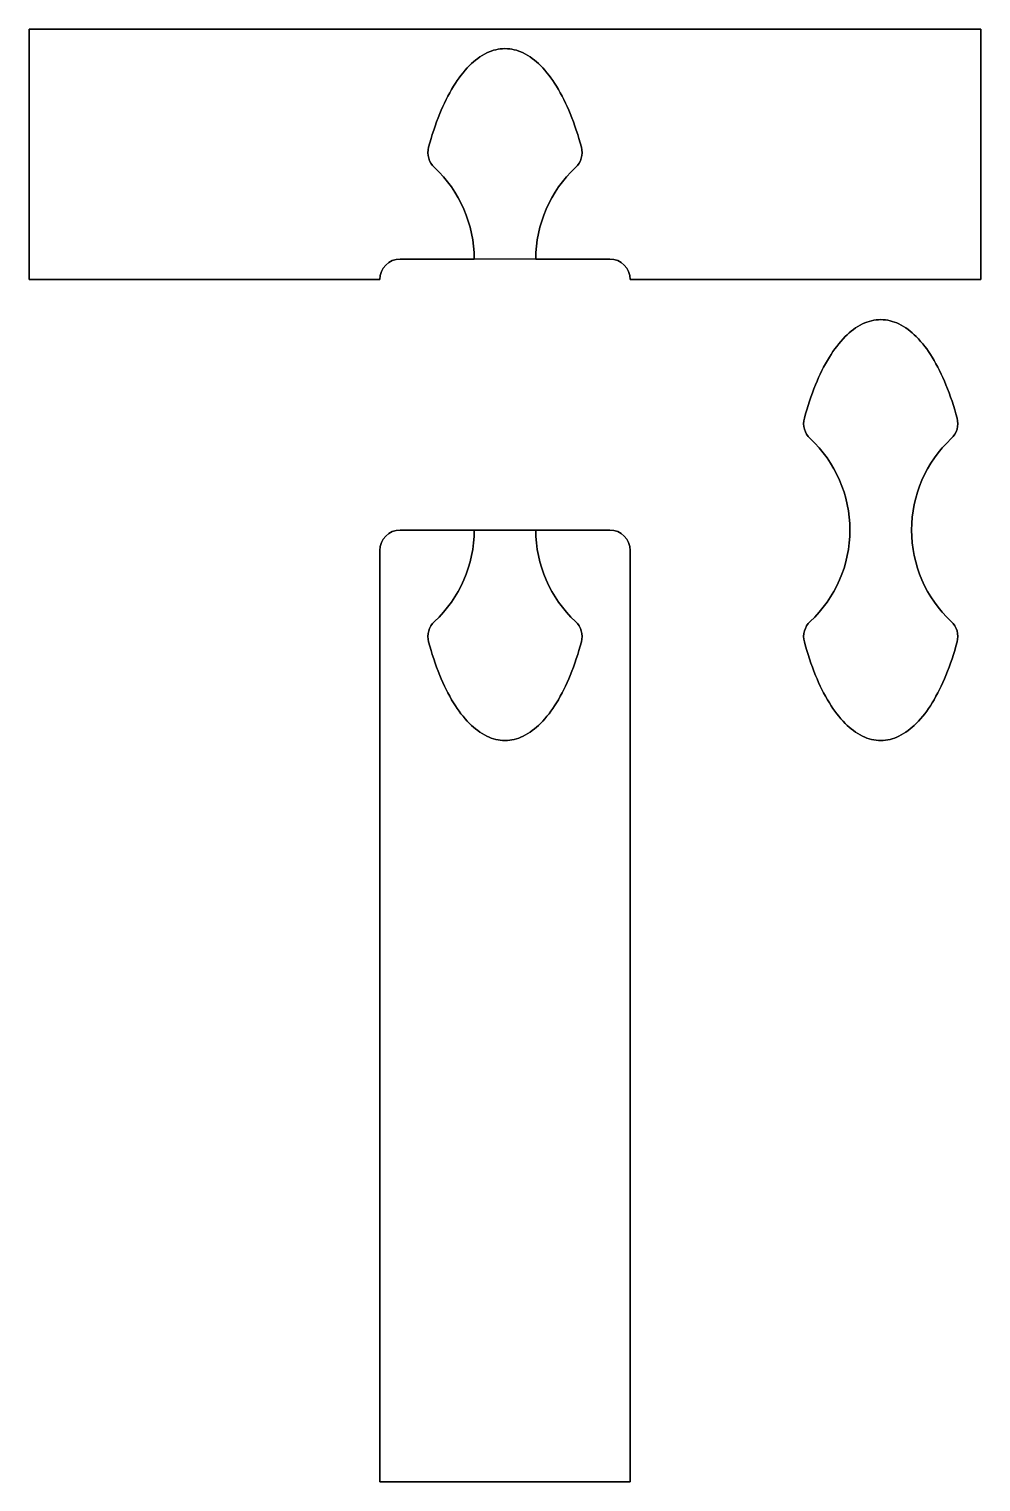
# Model space of a CAD drawing. Extents: x 14 to 204, y -96 to 194.
import ezdxf

# ---------------------------------------------------------------- set-up
doc = ezdxf.new("R2010")
doc.units = 0
doc.layers.add('1', color=7, linetype='CONTINUOUS')

# ---------------------------------------------------------------- blocks, each defined once
blk = doc.blocks.new('*M0')
at = {"layer": '1', "color": 7, "linetype": 'CONTINUOUS'}
for p, q in [((79.75502, -23.56931, 32), (79.75502, -23.56931, 17)), ((110.24497, -23.56927, 32), (110.24497, -23.56927, 17)), ((110.24497, -23.56927, 32), (110.24497, -23.56927, 17)), ((80.9155, -27.63066, 32), (80.9155, -27.63066, 17)), ((109.0845, -27.63066, 32), (109.0845, -27.63066, 17)), ((80.9155, -64.16934, 32), (80.9155, -64.16934, 17)), ((109.0845, -64.16934, 32), (109.0845, -64.16934, 17)), ((79.75502, -68.2307, 32), (79.75502, -68.2307, 17)), ((79.75502, -68.2307, 32), (79.75502, -68.2307, 17)), ((110.24497, -68.23074, 32), (110.24497, -68.23074, 17)), ((110.24497, -68.23074, 32), (110.24497, -68.23074, 17)), ((95, -87.9, 32), (95, -87.9, 17))]:
    blk.add_line(p, q, dxfattribs=at)
for points in [[(110.24497, -23.569269, 0.03147), (108.014395, -16.885347, 0.041297), (105.254366, -11.381806, 0.058256), (102.077166, -7.282542, 0.084809), (98.612051, -4.754322, 0.111928), (94.99999, -3.9, 0.111927), (91.387929, -4.754332, 0.084809), (87.922816, -7.28256, 0.058256), (84.745618, -11.381833, 0.041297), (81.985591, -16.885381, 0.03147), (79.755019, -23.569309, 0.03147)], [(79.755022, -68.2307, 0.03147), (81.985594, -74.914625, 0.041297), (84.74562, -80.418171, 0.058256), (87.922817, -84.517441, 0.084809), (91.38793, -87.045669, 0.111927), (94.99999, -87.9, 0.111928), (98.61205, -87.045678, 0.084809), (102.077164, -84.51746, 0.058256), (105.254363, -80.418197, 0.041297), (108.014393, -74.914658, 0.03147), (110.244968, -68.230739, 0.03147)]]:
    blk.add_lwpolyline(points, format="xyb", dxfattribs=at)
at = {"layer": '1', "color": 7, "linetype": 'CONTINUOUS', "extrusion": (0, 0, -1)}
for points in [[(-79.755019, -23.569309, 0.03147), (-81.985591, -16.885381, 0.041297), (-84.745618, -11.381833, 0.058256), (-87.922816, -7.28256, 0.084809), (-91.387929, -4.754332, 0.111927), (-94.99999, -3.9, 0.111928), (-98.612051, -4.754322, 0.084809), (-102.077166, -7.282542, 0.058256), (-105.254366, -11.381806, 0.041297), (-108.014395, -16.885347, 0.03147), (-110.24497, -23.569269, 0.03147)], [(-110.244968, -68.230739, 0.03147), (-108.014393, -74.914658, 0.041297), (-105.254363, -80.418197, 0.058256), (-102.077164, -84.51746, 0.084809), (-98.61205, -87.045678, 0.111928), (-94.99999, -87.9, 0.111927), (-91.38793, -87.045669, 0.084809), (-87.922817, -84.517441, 0.058256), (-84.74562, -80.418171, 0.041297), (-81.985594, -74.914625, 0.03147), (-79.755022, -68.2307, 0.03147)]]:
    blk.add_lwpolyline(points, format="xyb", dxfattribs=at)
for centre, radius, start, end in [((-83.714236, -24.634485, -32), 4.1, 313.04870478, 15.05814367), ((-106.285764, -24.634485, -32), 4.1, 164.94126667, 226.95129444), ((-63.85, -45.9, -17), 25, 133.04870556, 226.95129444), ((-126.15, -45.9, -17), 25, 313.04870556, 46.95129444), ((-83.714236, -67.165515, -32), 4.1, 344.94179784, 46.95129506), ((-106.285764, -67.165515, -32), 4.1, 133.04870545, 195.05881101)]:
    blk.add_arc(centre, radius, start, end, dxfattribs=at)
at = {"layer": '1', "color": 7, "linetype": 'CONTINUOUS'}
for centre, radius, start, end in [((83.714236, -24.634485, 17), 4.1, 164.94185633, 226.95129522), ((106.285764, -24.634485, 17), 4.1, 313.04870556, 15.05873333), ((63.85, -45.9, 32), 25, 313.04870556, 46.95129444), ((126.15, -45.9, 32), 25, 133.04870556, 226.95129444), ((83.714236, -67.165515, 17), 4.1, 133.04870494, 195.05820216), ((106.285764, -67.165515, 17), 4.1, 344.94118899, 46.95129455)]:
    blk.add_arc(centre, radius, start, end, dxfattribs=at)
for p in [(110.24497, -23.56927, 17), (110.24497, -23.56927, 32), (79.75502, -68.2307, 17), (79.75502, -68.2307, 32), (110.24497, -68.23074, 17), (110.24497, -68.23074, 32)]:
    blk.add_point(p, dxfattribs=at)
blk = doc.blocks.new('*M1')
at = {"layer": '1', "color": 7, "linetype": 'CONTINUOUS'}
for p, q in [((88.85, -45.9, 32), (88.85, -45.9, 17)), ((88.85, -45.9, 17), (101.15, -45.9, 17)), ((101.15, -45.9, 17), (101.15, -45.9, 32)), ((80.9155, -64.16934, 32), (80.9155, -64.16934, 17)), ((109.0845, -64.16934, 32), (109.0845, -64.16934, 17)), ((79.75502, -68.2307, 32), (79.75502, -68.2307, 17)), ((79.75502, -68.2307, 32), (79.75502, -68.2307, 17)), ((110.24497, -68.23074, 32), (110.24497, -68.23074, 17)), ((110.24497, -68.23074, 32), (110.24497, -68.23074, 17)), ((95, -87.9, 32), (95, -87.9, 17))]:
    blk.add_line(p, q, dxfattribs=at)
blk.add_lwpolyline([(79.755022, -68.2307, 0.03147), (81.985594, -74.914625, 0.041297), (84.74562, -80.418171, 0.058256), (87.922817, -84.517441, 0.084809), (91.38793, -87.045669, 0.111927), (94.99999, -87.9, 0.111928), (98.61205, -87.045678, 0.084809), (102.077164, -84.51746, 0.058256), (105.254363, -80.418197, 0.041297), (108.014393, -74.914658, 0.03147), (110.244968, -68.230739, 0.03147)], format="xyb", dxfattribs=at)
at = {"layer": '1', "color": 7, "linetype": 'CONTINUOUS', "extrusion": (0, 0, -1)}
blk.add_lwpolyline([(-110.244968, -68.230739, 0.03147), (-108.014393, -74.914658, 0.041297), (-105.254363, -80.418197, 0.058256), (-102.077164, -84.51746, 0.084809), (-98.61205, -87.045678, 0.111928), (-94.99999, -87.9, 0.111927), (-91.38793, -87.045669, 0.084809), (-87.922817, -84.517441, 0.058256), (-84.74562, -80.418171, 0.041297), (-81.985594, -74.914625, 0.03147), (-79.755022, -68.2307, 0.03147)], format="xyb", dxfattribs=at)
at = {"layer": '1', "color": 7, "linetype": 'CONTINUOUS'}
for centre, radius, start, end in [((63.85, -45.9, 32), 25, 313.04870556, 360), ((126.15, -45.9, 32), 25, 180, 226.95129444), ((83.714236, -67.165515, 17), 4.1, 133.04870494, 195.05820216), ((106.285764, -67.165515, 17), 4.1, 344.94118899, 46.95129455)]:
    blk.add_arc(centre, radius, start, end, dxfattribs=at)
at = {"layer": '1', "color": 7, "linetype": 'CONTINUOUS', "extrusion": (0, 0, -1)}
for centre, radius, start, end in [((-63.85, -45.9, -17), 25, 180, 226.95129444), ((-126.15, -45.9, -17), 25, 313.04870556, 360), ((-83.714236, -67.165515, -32), 4.1, 344.94179784, 46.95129506), ((-106.285764, -67.165515, -32), 4.1, 133.04870545, 195.05881101)]:
    blk.add_arc(centre, radius, start, end, dxfattribs=at)
at = {"layer": '1', "color": 7, "linetype": 'CONTINUOUS'}
for p in [(79.75502, -68.2307, 17), (79.75502, -68.2307, 32), (110.24497, -68.23074, 17), (110.24497, -68.23074, 32)]:
    blk.add_point(p, dxfattribs=at)
blk = doc.blocks.new('*M2')
at = {"layer": '1', "color": 7, "linetype": 'CONTINUOUS'}
for p, q in [((115.9, -45.9), (74.1, -45.9)), ((74.1, -45.9), (74.1, -45.9, 32)), ((74.1, -45.9, 32), (88.85, -45.9, 32)), ((101.15, -45.9, 32), (115.9, -45.9, 32)), ((115.9, -45.9), (115.9, -45.9, 32)), ((70, -235.9, 32), (70, -50, 32)), ((70, -50), (70, -50, 32)), ((70, -50), (70, -235.9)), ((120, -50), (120, -50, 32)), ((120, -50, 32), (120, -235.9, 32)), ((120, -235.9), (120, -50)), ((70, -235.9), (70, -235.9, 32)), ((120, -235.9, 32), (70, -235.9, 32)), ((70, -235.9), (120, -235.9)), ((120, -235.9), (120, -235.9, 32))]:
    blk.add_line(p, q, dxfattribs=at)
at = {"layer": '1', "color": 7, "linetype": 'CONTINUOUS', "extrusion": (0, 0, -1)}
for centre, start, end in [((-74.1, -50, -32), 360, 90), ((-115.9, -50, -32), 90, 180)]:
    blk.add_arc(centre, 4.1, start, end, dxfattribs=at)
at = {"layer": '1', "color": 7, "linetype": 'CONTINUOUS'}
for centre, start, end in [((74.1, -50), 90, 180), ((115.9, -50), 0, 90)]:
    blk.add_arc(centre, 4.1, start, end, dxfattribs=at)
blk = doc.blocks.new('*M3')
at = {"layer": '1', "color": 7, "linetype": 'CONTINUOUS'}
for name in ['*M2', '*M1']:
    blk.add_blockref(name, (0, 0), dxfattribs=at)
blk = doc.blocks.new('*M4')
at = {"layer": '1', "color": 7, "linetype": 'CONTINUOUS'}
for p, q in [((79.75502, -23.56931, 32), (79.75502, -23.56931, 17)), ((110.24497, -23.56927, 32), (110.24497, -23.56927, 17)), ((110.24497, -23.56927, 32), (110.24497, -23.56927, 17)), ((80.9155, -27.63066, 32), (80.9155, -27.63066, 17)), ((109.0845, -27.63066, 32), (109.0845, -27.63066, 17)), ((88.85, -45.9, 17), (88.85, -45.9, 32)), ((101.15, -45.9, 17), (88.85, -45.9, 17)), ((101.15, -45.9, 32), (101.15, -45.9, 17))]:
    blk.add_line(p, q, dxfattribs=at)
blk.add_lwpolyline([(110.24497, -23.569269, 0.03147), (108.014395, -16.885347, 0.041297), (105.254366, -11.381806, 0.058256), (102.077166, -7.282542, 0.084809), (98.612051, -4.754322, 0.111928), (94.99999, -3.9, 0.111927), (91.387929, -4.754332, 0.084809), (87.922816, -7.28256, 0.058256), (84.745618, -11.381833, 0.041297), (81.985591, -16.885381, 0.03147), (79.755019, -23.569309, 0.03147)], format="xyb", dxfattribs=at)
at = {"layer": '1', "color": 7, "linetype": 'CONTINUOUS', "extrusion": (0, 0, -1)}
blk.add_lwpolyline([(-79.75502, -23.569309, 0.03147), (-81.985591, -16.885381, 0.041297), (-84.745618, -11.381833, 0.058256), (-87.922816, -7.28256, 0.084809), (-91.387929, -4.754332, 0.111927), (-94.99999, -3.9, 0.111928), (-98.612051, -4.754322, 0.084809), (-102.077166, -7.282542, 0.058256), (-105.254366, -11.381806, 0.041297), (-108.014395, -16.885347, 0.03147), (-110.24497, -23.569269, 0.03147)], format="xyb", dxfattribs=at)
for centre, radius, start, end in [((-83.714236, -24.634485, -32), 4.1, 313.04870478, 15.05814367), ((-106.285764, -24.634485, -32), 4.1, 164.94126667, 226.95129444), ((-63.85, -45.9, -17), 25, 133.04870556, 180), ((-126.15, -45.9, -17), 25, 360, 46.95129444)]:
    blk.add_arc(centre, radius, start, end, dxfattribs=at)
at = {"layer": '1', "color": 7, "linetype": 'CONTINUOUS'}
for centre, radius, start, end in [((83.714236, -24.634485, 17), 4.1, 164.94185633, 226.95129522), ((106.285764, -24.634485, 17), 4.1, 313.04870556, 15.05873333), ((63.85, -45.9, 32), 25, 360, 46.95129444), ((126.15, -45.9, 32), 25, 133.04870556, 180)]:
    blk.add_arc(centre, radius, start, end, dxfattribs=at)
for p in [(110.24497, -23.56927, 17), (110.24497, -23.56927, 32)]:
    blk.add_point(p, dxfattribs=at)
blk = doc.blocks.new('*M5')
at = {"layer": '1', "color": 7, "linetype": 'CONTINUOUS'}
for p, q in [((74.1, -45.9, 32), (88.85, -45.9, 32)), ((74.1, -45.9), (74.1, -45.9, 32)), ((115.9, -45.9), (74.1, -45.9)), ((101.15, -45.9, 32), (115.9, -45.9, 32)), ((115.9, -45.9), (115.9, -45.9, 32)), ((70, -50), (70, -50, 32)), ((120, -50, 32), (120, -50))]:
    blk.add_line(p, q, dxfattribs=at)
at = {"layer": '1', "color": 7, "linetype": 'CONTINUOUS', "extrusion": (0, 0, -1)}
for centre, start, end in [((-74.1, -50, -32), 360, 90), ((-115.9, -50, -32), 90, 180)]:
    blk.add_arc(centre, 4.1, start, end, dxfattribs=at)
at = {"layer": '1', "color": 7, "linetype": 'CONTINUOUS'}
for centre, start, end in [((74.1, -50), 90, 180), ((115.9, -50), 0, 90)]:
    blk.add_arc(centre, 4.1, start, end, dxfattribs=at)
blk = doc.blocks.new('*M6')
at = {"layer": '1', "color": 7, "linetype": 'CONTINUOUS'}
for p, q in [((0, 0, 32), (190, 0, 32)), ((0, -50, 32), (0, 0, 32)), ((190, 0), (0, 0)), ((0, 0), (0, 0, 32)), ((0, 0), (0, -50)), ((190, 0, 32), (190, -50, 32)), ((190, 0), (190, 0, 32)), ((190, -50), (190, 0)), ((70, -50, 32), (0, -50, 32)), ((0, -50), (0, -50, 32)), ((0, -50), (70, -50)), ((190, -50, 32), (120, -50, 32)), ((120, -50), (190, -50)), ((190, -50), (190, -50, 32))]:
    blk.add_line(p, q, dxfattribs=at)
blk = doc.blocks.new('*M7')
at = {"layer": '1', "color": 7, "linetype": 'CONTINUOUS'}
for name in ['*M6', '*M5']:
    blk.add_blockref(name, (0, 0), dxfattribs=at)
blk = doc.blocks.new('*M8')
at = {"layer": '1', "color": 7, "linetype": 'CONTINUOUS'}
for name in ['*M7', '*M4']:
    blk.add_blockref(name, (0, 0), dxfattribs=at)

msp = doc.modelspace()

# ---------------------------------------------------------------- block references
at = {"layer": '1', "color": 7, "linetype": 'CONTINUOUS'}
for name, p in [('*M8', (13.80275, 194.21505, -40)), ('*M0', (88.80275, 140.11505, -57)), ('*M3', (13.80275, 140.11505, -40))]:
    msp.add_blockref(name, p, dxfattribs=at)

doc.saveas('drawing.dxf')
